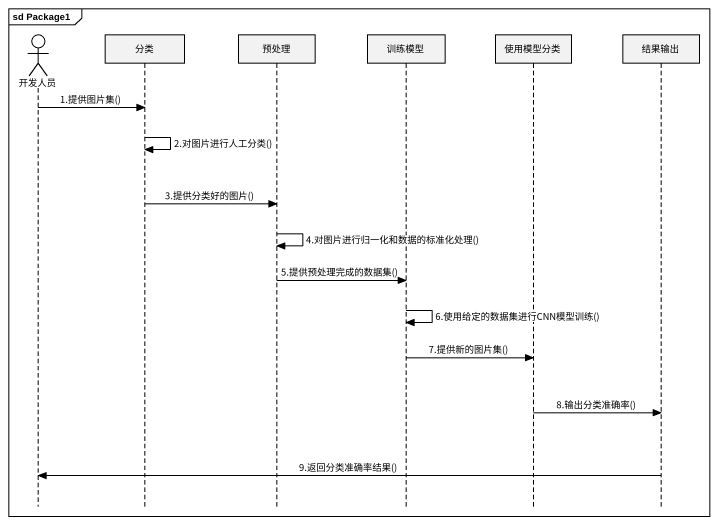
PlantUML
@startuml
mainframe sd Package1
hide footbox
actor 开发人员
participant 分类
participant 预处理
participant 训练模型
participant 使用模型分类
participant 结果输出

开发人员 -> 分类 : 1.提供图片集()
分类 -> 分类 : 2.对图片进行人工分类()
分类 -> 预处理 : 3.提供分类好的图片()
预处理 -> 预处理 : 4.对图片进行归一化和数据的标准化处理()
预处理 -> 训练模型 : 5.提供预处理完成的数据集()
训练模型 -> 训练模型 : 6.使用给定的数据集进行CNN模型训练()
训练模型 -> 使用模型分类 : 7.提供新的图片集()
使用模型分类 -> 结果输出 : 8.输出分类准确率()
结果输出 -> 开发人员 : 9.返回分类准确率结果()
@enduml
